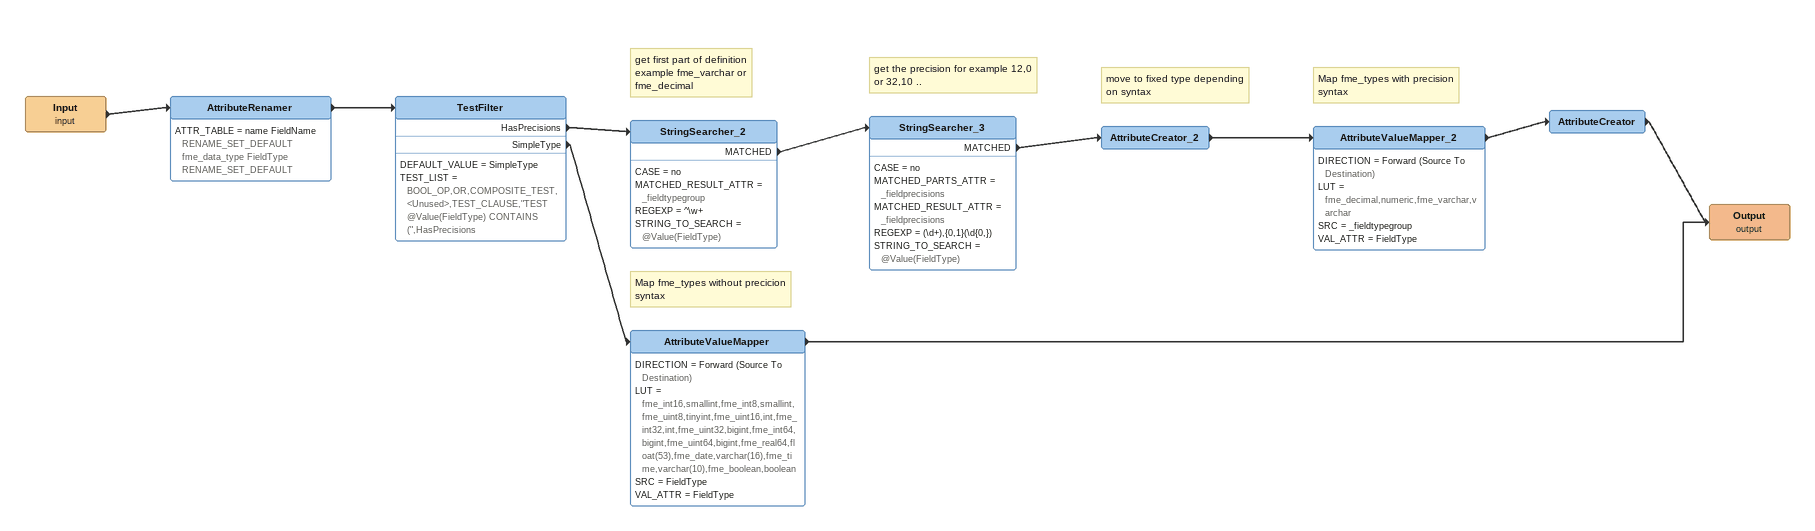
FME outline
Input (input)
    -> AttributeRenamer
AttributeRenamer
    ATTR_TABLE = name FieldName RENAME_SET_DEFAULT  fme_data_type FieldType RENAME_SET_DEFAULT
    -> TestFilter
TestFilter
    DEFAULT_VALUE = SimpleType
    TEST_LIST = BOOL_OP,OR,COMPOSITE_TEST,<Unused>,TEST_CLAUSE,"TEST @Value(FieldType) CONTAINS (",HasPrecisions
    HasPrecisions -> StringSearcher_2
    SimpleType -> AttributeValueMapper
Note: get first part of definition / example fme_varchar or fme_decimal
StringSearcher_2
    CASE = no
    MATCHED_RESULT_ATTR = _fieldtypegroup
    REGEXP = ^\w+
    STRING_TO_SEARCH = @Value(FieldType)
    MATCHED -> StringSearcher_3
Note: get the precision for example 12,0 or 32,10 ..
StringSearcher_3
    CASE = no
    MATCHED_PARTS_ATTR = _fieldprecisions
    MATCHED_RESULT_ATTR = _fieldprecisions
    REGEXP = (\d+),{0,1}(\d{0,})
    STRING_TO_SEARCH = @Value(FieldType)
    MATCHED -> AttributeCreator_2
Note: move to fixed type depending / on syntax
AttributeCreator_2
    -> AttributeValueMapper_2
Note: Map fme_types with precision syntax
AttributeValueMapper_2
    DIRECTION = Forward (Source To Destination)
    LUT = fme_decimal,numeric,fme_varchar,varchar
    SRC = _fieldtypegroup
    VAL_ATTR = FieldType
    -> AttributeCreator
AttributeCreator
    -> Output (output)
Note: Map fme_types without precicion syntax
AttributeValueMapper
    DIRECTION = Forward (Source To Destination)
    LUT = fme_int16,smallint,fme_int8,smallint,fme_uint8,tinyint,fme_uint16,int,fme_int32,int,fme_uint32,bigint,fme_int64,bigint,fme_uint64,bigint,fme_real64,float(53),fme_date,varchar(16),fme_time,varchar(10),fme_boolean,boolean
    SRC = FieldType
    VAL_ATTR = FieldType
    -> Output (output)
Output (output)
